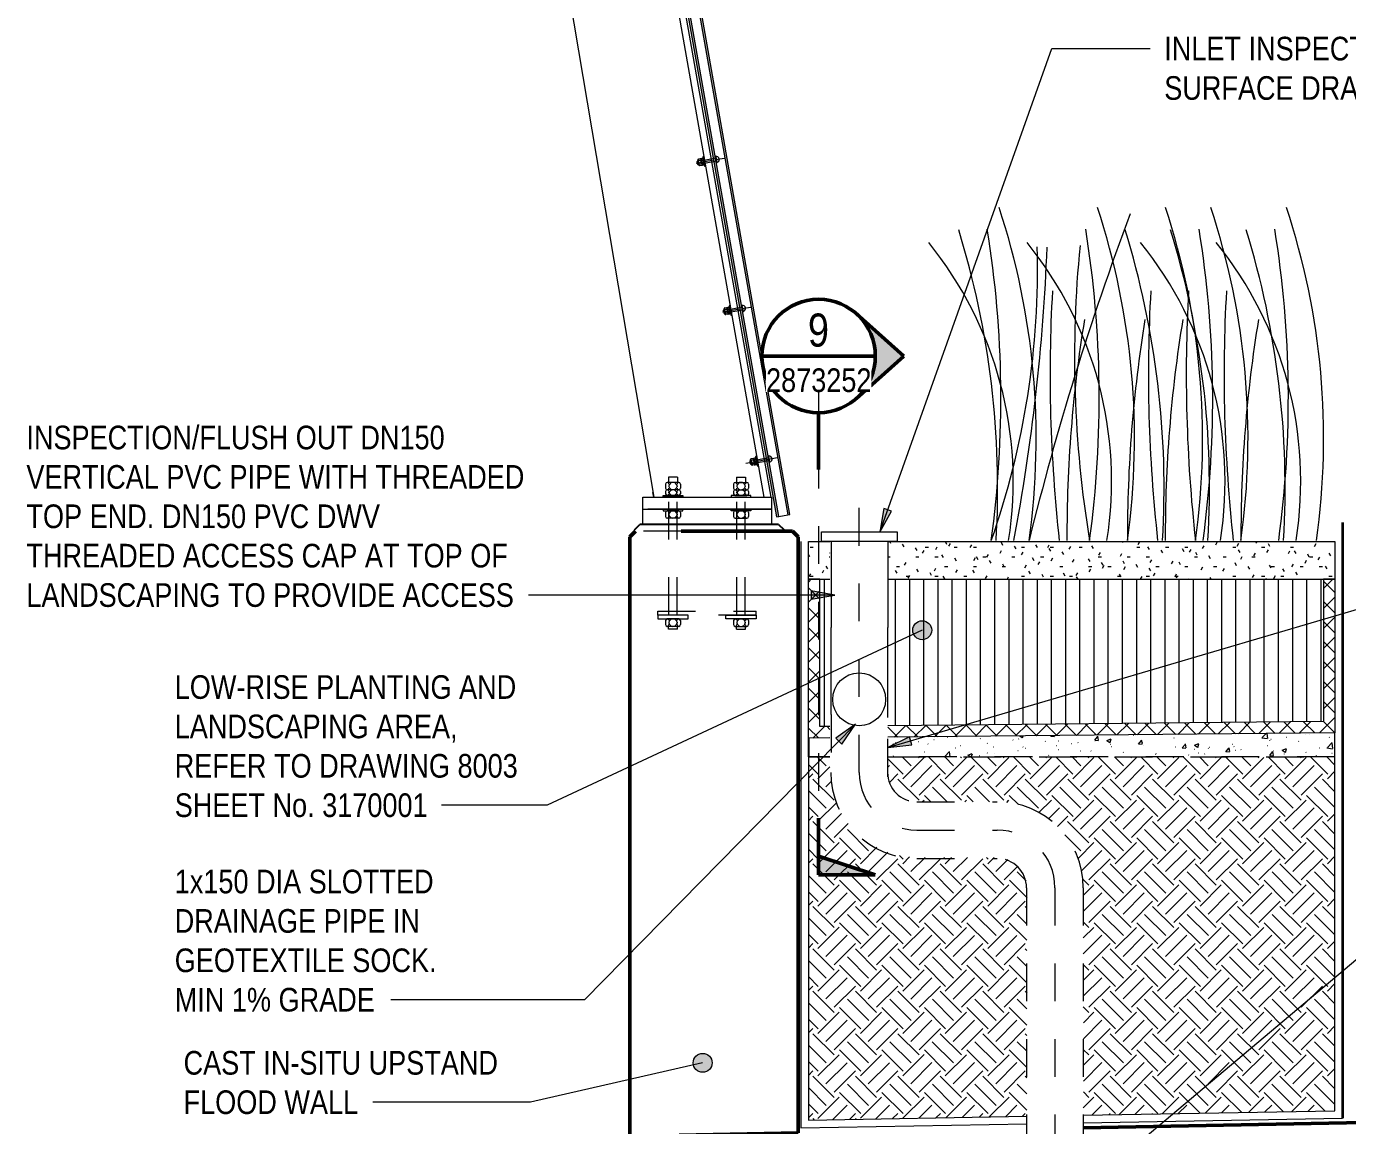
# Model space of a CAD drawing. Header units: metres. Extents: x -1214.1 to -1186.2, y 2 to 26.4.
# Drawn here: x -1214.112 to -1210.619, y 21.537 to 24.444 of the extents above; entities that cross this region are included whole.
import ezdxf

# ---------------------------------------------------------------- set-up
doc = ezdxf.new("R2010")
doc.units = ezdxf.units.M
for name, pattern in [('Dot_Section Line', [0.02, 0, -0.02]), ('JacobsCenter', [0.015, 0.009, -0.0015, 0.003, -0.0015]), ('JacobsDash', [0.0045, 0.003, -0.0015]), ('JacobsDoubleCenter', [0.0255, 0.015, -0.0015, 0.003, -0.0015, 0.003, -0.0015])]:
    doc.linetypes.add(name, pattern=pattern)
for name, color, linetype, lineweight in [('A-DETL', 7, 'Continuous', 13), ('A-DETL-GENF', 7, 'Continuous', 9), ('A-FLOR', 7, 'Continuous', 50), ('A-WALL', 7, 'Continuous', 50), ('A-WALL-HDLN', 7, 'JacobsDash', 18), ('G-ANNO-TEXT', 7, 'Continuous', 9)]:
    doc.layers.add(name, color=color, linetype=linetype, lineweight=lineweight)
doc.layers.add('G-ANNO-SYMB', color=7, linetype='Continuous', lineweight=35, true_color=0x0080ff)
doc.styles.add('Arial Narrow', font='ARIALN.TTF', dxfattribs={"height": 0.0625})
doc.styles.add('Arial Narrow_1', font='ARIALN.TTF', dxfattribs={"height": 0.0875})

# ---------------------------------------------------------------- blocks, each defined once
blk = doc.blocks.new('North_Wall - North_Wall-6845343-DRG-2873252 - SECTION 2')
at = {"layer": 'A-WALL', "color": 252, "true_color": 0x888888}
for p, q in [((-1212.502, 23.1094), (-1212.517, 23.0944)), ((-1212.517, 23.0944), (-1212.5169, 21.1113)), ((-1212.087, 23.1094), (-1212.3809, 23.1094)), ((-1212.072, 23.0944), (-1212.087, 23.1094)), ((-1212.0719, 21.5176), (-1212.072, 23.0944)), ((-1212.3869, 21.5113), (-1212.0719, 21.5176)), ((-1212.3869, 21.1113), (-1212.3869, 21.5113)), ((-1212.5169, 21.1113), (-1212.3869, 21.1113))]:
    blk.add_line(p, q, dxfattribs=at)
at = {"layer": 'A-WALL', "color": 11, "linetype": 'JacobsDoubleCenter', "true_color": 0xff8888}
for p, q in [((-1212.502, 23.1094), (-1212.502, 23.1094)), ((-1212.072, 23.0945), (-1212.072, 23.0944))]:
    blk.add_line(p, q, dxfattribs=at)
at = {"layer": 'A-WALL-HDLN', "color": 11, "linetype": 'JacobsDoubleCenter', "true_color": 0xff8888}
blk.add_line((-1212.3809, 23.1094), (-1212.502, 23.1094), dxfattribs=at)
blk = doc.blocks.new('Drafting View - sectionTail-4870194-DRG-2873252 - SECTION 2')
at = {"layer": 'G-ANNO-SYMB', "lineweight": 9}
blk.add_hatch(color=7, dxfattribs=at).paths.add_polyline_path([(-1211.8679, 22.1998), (-1212.0179, 22.2498), (-1212.0179, 22.1998)])
at = {"layer": 'G-ANNO-SYMB', "color": 7, "lineweight": 50}
for p, q in [((-1212.0179, 22.1998), (-1212.0179, 22.3498)), ((-1212.0179, 22.1998), (-1212.0179, 22.2498)), ((-1212.0179, 22.2498), (-1211.8679, 22.1998)), ((-1211.8679, 22.1998), (-1212.0179, 22.1998))]:
    blk.add_line(p, q, dxfattribs=at)
blk = doc.blocks.new('Drafting View - SectionHead-4898858-DRG-2873252 - SECTION 2')
at = {"layer": 'G-ANNO-SYMB', "lineweight": 9}
h = blk.add_hatch(color=7, dxfattribs=at)
edge = h.paths.add_edge_path()
edge.add_line((-1211.7929, 23.5724), (-1211.9179, 23.4605))
edge.add_arc((-1212.0179, 23.5724), 0.15, 311.8277, 408.1723)
edge.add_line((-1211.9179, 23.6842), (-1211.7929, 23.5724))
at = {"layer": 'G-ANNO-SYMB', "color": 7, "lineweight": 50}
for p, q in [((-1211.7929, 23.5724), (-1211.9179, 23.6842)), ((-1211.9179, 23.4605), (-1211.7929, 23.5724)), ((-1212.0179, 23.4224), (-1212.0179, 23.2724))]:
    blk.add_line(p, q, dxfattribs=at)
for start, end in [(90, 270), (270, 90)]:
    blk.add_arc((-1212.0179, 23.5724), 0.15, start, end, dxfattribs=at)

msp = doc.modelspace()

# ---------------------------------------------------------------- hatches: boundary and pattern name
at = {"layer": 'A-DETL-GENF', "true_color": 0xc0c0c0}
for points in [[(-1212.1289, 23.1469), (-1212.1232, 23.1479), (-1212.5915, 25.8037), (-1212.5971, 25.8027), (-1212.1298, 23.1521)], [(-1212.0993, 23.1521), (-1212.0937, 23.1531), (-1212.5619, 25.8089), (-1212.5676, 25.8079), (-1212.1232, 23.2876)]]:
    msp.add_hatch(color=9, dxfattribs=at).paths.add_polyline_path(points)
at = {"layer": 'A-DETL-GENF'}
h = msp.add_hatch(dxfattribs=at)
h.set_pattern_fill('FP_4', color=256, style=0, pattern_type=2)
h.set_pattern_definition([(0, (-1211.177, 10.849), (0.1016, 0.0254), [0.00838, -0.06782, 0.00838, -0.06782, -0.4064]), (0, (-1211.177, 10.849), (0.1016, 0.0254), [-0.1524, 0.00838, -0.14402, 0.00838, -0.06782, -0.1778]), (0, (-1211.177, 10.849), (0.1016, 0.0254), [-0.381, 0.00838, -0.04242, 0.00838, -0.11862]), (120, (-1211.139, 10.862), (-0.072797045, 0.07528818), [0.00838, -0.06782, 0.00838, -0.06782, -0.4064]), (120, (-1211.139, 10.862), (-0.072797045, 0.07528818), [-0.1524, 0.00838, -0.14402, 0.00838, -0.06782, -0.1778]), (120, (-1211.139, 10.862), (-0.072797045, 0.07528818), [-0.381, 0.00838, -0.04242, 0.00838, -0.11862]), (240, (-1211.126, 10.913), (-0.028802955, -0.10068818), [0.00838, -0.06782, 0.00838, -0.47422]), (240, (-1211.126, 10.913), (-0.028802955, -0.10068818), [-0.08458, -0.06782, 0.00838, -0.14402, -0.254]), (240, (-1211.126, 10.913), (-0.028802955, -0.10068818), [-0.3048, 0.00838, -0.06782, 0.00838, -0.16942]), (240, (-1211.126, 10.913), (-0.028802955, -0.10068818), [-0.38938, -0.04242, 0.00838, -0.11862])])
h.paths.add_polyline_path([(-1212.0445, 22.982), (-1211.9878, 22.982), (-1211.9878, 23.082), (-1212.0445, 23.082)])
h.paths.add_polyline_path([(-1210.6527, 22.982), (-1210.6527, 23.082), (-1211.8348, 23.082), (-1211.8348, 22.982), (-1210.6827, 22.982)])
h = msp.add_hatch(dxfattribs=at)
h.set_pattern_fill('FP_3', color=256, style=0, pattern_type=2)
h.set_pattern_definition([(45, (-1211.177, 10.849), (-0.0265165, 0.0265165), []), (135, (-1211.177, 10.849), (-0.0265165, -0.0265165), [])])
h.paths.add_polyline_path([(-1212.0445, 22.562), (-1211.9878, 22.5625), (-1211.9878, 22.5925), (-1212.0145, 22.5923), (-1212.0145, 22.982), (-1212.0445, 22.982), (-1212.0445, 22.576)])
h.paths.add_polyline_path([(-1211.8348, 22.5641), (-1210.6527, 22.576), (-1210.6527, 22.982), (-1210.6827, 22.982), (-1210.6827, 22.6057), (-1211.8348, 22.5941), (-1211.8348, 22.576)])
h = msp.add_hatch(dxfattribs=at)
h.set_pattern_fill('FP_5', color=256, style=0, pattern_type=2)
h.set_pattern_definition([(90, (-1211.177, 10.849), (-0.0375, 2e-18), [])])
h.paths.add_polyline_path([(-1212.0145, 22.5923), (-1211.9878, 22.5925), (-1211.9878, 22.982), (-1212.0145, 22.982), (-1212.0145, 22.6057)])
h.paths.add_polyline_path([(-1211.8348, 22.5941), (-1210.6827, 22.6057), (-1210.6827, 22.982), (-1211.8348, 22.982), (-1211.8348, 22.6057)])
h = msp.add_hatch(dxfattribs=at)
h.set_pattern_fill('FP_1', color=256, style=0, pattern_type=2)
h.set_pattern_definition([(50, (-1211.177, 10.849), (0.1156899, -0.0101222), [0.0121, -0.13306]), (355, (-1211.177, 10.849), (-0.0223812, 0.1213223), [0.00968, -0.10645]), (100.451, (-1211.167, 10.849), (0.0933068, 0.1112001), [0.01028, -0.11309]), (46.184, (-1211.177, 10.882), (0.1721325, -0.026699), [0.01815, -0.1996]), (96.636, (-1211.162, 10.88), (0.1507537, 0.157114), [0.01542, -0.16963]), (351.184, (-1211.177, 10.882), (0.1507503, 0.157112), [0.01452, -0.15968]), (21, (-1211.161, 10.874), (0.0962773, -0.0649406), [0.0121, -0.13306]), (326, (-1211.161, 10.874), (0.0392432, 0.1169615), [0.00968, -0.10645]), (71.451, (-1211.153, 10.868), (0.1355189, 0.0520218), [0.01028, -0.11309]), (37.5, (-1211.177, 10.849), (0.0019617, 0.05368882), [0.00084, -0.10432, 0.00084, -0.10723, -0.10685]), (37.5, (-1211.177, 10.849), (0.0019617, 0.05368882), [-0.21323, 0.00084, -0.10602]), (7.5, (-1211.177, 10.849), (0.0424299, 0.06361243), [0.00084, -0.06077, 0.00084, -0.1019, -0.04073]), (7.5, (-1211.177, 10.849), (0.0424299, 0.06361243), [-0.16435, 0.00084, -0.03989]), (327.5, (-1211.213, 10.849), (0.08609767, -0.00364036), [0.00084, -0.03948, 0.00084, -0.12497, -0.16694]), (327.5, (-1211.213, 10.849), (0.08609767, -0.00364036), [-0.16613, 0.00084, -0.1661]), (317.5, (-1211.229, 10.849), (0.09405977, 0.0161461), [0.00084, -0.05158, 0.00084, -0.08271, -0.11855]), (317.5, (-1211.229, 10.849), (0.09405977, 0.0161461), [-0.13597, 0.00084, -0.11771])])
h.paths.add_polyline_path([(-1211.8348, 22.512), (-1210.6527, 22.512), (-1210.6527, 22.576), (-1211.8348, 22.5641), (-1211.8348, 22.562)])
h.paths.add_polyline_path([(-1212.0445, 22.512), (-1211.9878, 22.512), (-1211.9878, 22.5625), (-1212.0445, 22.562)])
h = msp.add_hatch(dxfattribs=at)
h.set_pattern_fill('FP_2', color=256, style=0, pattern_type=2)
h.set_pattern_definition([(315, (-1211.177, 10.849), (0.11224613, 0), [0.07937, -0.07937]), (315, (-1211.156, 10.871), (0.11224613, 0), [0.07937, -0.07937]), (315, (-1211.135, 10.892), (0.11224613, 0), [0.07937, -0.07937]), (45, (-1211.121, 10.892), (-7.07e-06, 0.1122532), [0.07937, -0.07937]), (45, (-1211.1, 10.871), (-7.07e-06, 0.1122532), [0.07938, -0.07938]), (45, (-1211.078, 10.849), (-7.07e-06, 0.1122532), [0.07937, -0.07937])])
h.paths.add_polyline_path([(-1212.0445, 21.5515), (-1211.4672, 21.5616), (-1211.4669, 22.1673), (-1211.4689, 22.1849), (-1211.4747, 22.2016), (-1211.4842, 22.2166), (-1211.4967, 22.2291), (-1211.5116, 22.2385), (-1211.5283, 22.2444), (-1211.5459, 22.2464), (-1211.7582, 22.2464), (-1211.7827, 22.2478), (-1211.8081, 22.2521), (-1211.833, 22.2593), (-1211.857, 22.2692), (-1211.8796, 22.2818), (-1211.9008, 22.2968), (-1211.9201, 22.314), (-1211.9374, 22.3334), (-1211.9524, 22.3545), (-1211.9649, 22.3772), (-1211.9748, 22.4011), (-1211.982, 22.426), (-1211.9863, 22.4514), (-1211.9878, 22.4774), (-1211.9878, 22.512), (-1212.0445, 22.512), (-1212.0445, 21.6154)])
h.paths.add_polyline_path([(-1211.318, 21.5642), (-1210.6527, 21.5758), (-1210.6527, 22.512), (-1211.8348, 22.512), (-1211.8348, 22.4598), (-1211.8301, 22.442), (-1211.8213, 22.4259), (-1211.8081, 22.4118), (-1211.7937, 22.402), (-1211.7764, 22.3956), (-1211.7567, 22.3934), (-1211.5454, 22.3934), (-1211.5198, 22.3919), (-1211.4948, 22.3877), (-1211.4703, 22.3806), (-1211.4467, 22.3709), (-1211.4244, 22.3585), (-1211.4036, 22.3438), (-1211.3846, 22.3268), (-1211.3676, 22.3078), (-1211.3529, 22.287), (-1211.3405, 22.2646), (-1211.3308, 22.2411), (-1211.3237, 22.2166), (-1211.3195, 22.1916), (-1211.318, 22.166), (-1211.318, 21.6154)])
at = {"layer": 'G-ANNO-TEXT'}
for points in [[(-1211.8561, 23.1065), (-1211.8248, 23.1617), (-1211.8456, 23.1691)], [(-1211.9751, 22.9402), (-1212.0376, 22.9513), (-1212.0376, 22.9292)], [(-1211.9205, 22.5983), (-1211.9721, 22.5614), (-1211.9564, 22.546)], [(-1211.8344, 22.5369), (-1211.7713, 22.544), (-1211.7775, 22.5651)]]:
    msp.add_hatch(color=256, dxfattribs=at).paths.add_polyline_path(points)
h = msp.add_hatch(color=256, dxfattribs=at)
edge = h.paths.add_edge_path()
edge.add_arc((-1211.7439, 22.8472), 0.025, 0, 360)
h = msp.add_hatch(color=256, dxfattribs=at)
edge = h.paths.add_edge_path()
edge.add_arc((-1212.3244, 21.703), 0.025, 0, 360)

# ---------------------------------------------------------------- linework, layer by layer
at = {"layer": 'A-DETL', "color": 8, "lineweight": 18, "true_color": 0x808080}
for p, q in [((-1212.1434, 23.1992), (-1212.6597, 26.1274)), ((-1212.1617, 23.1992), (-1212.6774, 26.1243)), ((-1212.9245, 25.99), (-1212.4536, 23.1992))]:
    msp.add_line(p, q, dxfattribs=at)
at = {"layer": 'A-DETL', "lineweight": 9}
for p, q in [((-1212.5971, 25.8027), (-1212.1289, 23.1469)), ((-1212.1232, 23.1479), (-1212.5915, 25.8037)), ((-1212.5676, 25.8079), (-1212.0993, 23.1521)), ((-1212.0937, 23.1531), (-1212.5619, 25.8089)), ((-1212.3414, 24.0829), (-1212.2953, 24.0911)), ((-1212.3349, 24.0774), (-1212.3373, 24.091)), ((-1212.3349, 24.0774), (-1212.3373, 24.091)), ((-1212.3349, 24.0774), (-1212.3373, 24.091)), ((-1212.3308, 24.0942), (-1212.3356, 24.0934)), ((-1212.3301, 24.0903), (-1212.3349, 24.0894)), ((-1212.3284, 24.0806), (-1212.3332, 24.0798)), ((-1212.3277, 24.0767), (-1212.3325, 24.0758)), ((-1212.3261, 24.079), (-1212.3285, 24.0926)), ((-1212.3261, 24.079), (-1212.3285, 24.0926)), ((-1212.3261, 24.079), (-1212.3285, 24.0926)), ((-1212.3255, 24.0951), (-1212.3268, 24.0949)), ((-1212.3261, 24.091), (-1212.3248, 24.0912)), ((-1212.3244, 24.0813), (-1212.3231, 24.0816)), ((-1212.3222, 24.0994), (-1212.3241, 24.099)), ((-1212.3241, 24.099), (-1212.3198, 24.0744)), ((-1212.3224, 24.0776), (-1212.3237, 24.0774)), ((-1212.3178, 24.0748), (-1212.3222, 24.0994)), ((-1212.3198, 24.0744), (-1212.3178, 24.0748)), ((-1212.2897, 24.0921), (-1212.2675, 24.096)), ((-1212.2719, 23.689), (-1212.2259, 23.6971)), ((-1212.2654, 23.6835), (-1212.2678, 23.6971)), ((-1212.2654, 23.6835), (-1212.2678, 23.6971)), ((-1212.2654, 23.6835), (-1212.2678, 23.6971)), ((-1212.2613, 23.7003), (-1212.2662, 23.6994)), ((-1212.2606, 23.6963), (-1212.2655, 23.6955)), ((-1212.2589, 23.6867), (-1212.2638, 23.6858)), ((-1212.2582, 23.6828), (-1212.2631, 23.6819)), ((-1212.2566, 23.6851), (-1212.259, 23.6987)), ((-1212.2566, 23.6851), (-1212.259, 23.6987)), ((-1212.2566, 23.6851), (-1212.259, 23.6987)), ((-1212.256, 23.7012), (-1212.2574, 23.701)), ((-1212.2567, 23.697), (-1212.2553, 23.6973)), ((-1212.255, 23.6874), (-1212.2536, 23.6876)), ((-1212.2527, 23.7055), (-1212.2547, 23.7051)), ((-1212.2547, 23.7051), (-1212.2503, 23.6805)), ((-1212.2529, 23.6837), (-1212.2543, 23.6834)), ((-1212.2484, 23.6808), (-1212.2527, 23.7055)), ((-1212.2202, 23.6981), (-1212.1981, 23.702)), ((-1212.2503, 23.6805), (-1212.2484, 23.6808)), ((-1212.2103, 23.2889), (-1212.1266, 23.3037)), ((-1212.1951, 23.285), (-1212.1975, 23.2986)), ((-1212.1951, 23.285), (-1212.1975, 23.2986)), ((-1212.1951, 23.285), (-1212.1975, 23.2986)), ((-1212.191, 23.3018), (-1212.1959, 23.3009)), ((-1212.1903, 23.2978), (-1212.1952, 23.297)), ((-1212.1863, 23.2866), (-1212.1887, 23.3002)), ((-1212.1863, 23.2866), (-1212.1887, 23.3002)), ((-1212.1863, 23.2866), (-1212.1887, 23.3002)), ((-1212.1857, 23.3027), (-1212.1871, 23.3025)), ((-1212.1864, 23.2985), (-1212.185, 23.2988)), ((-1212.1824, 23.307), (-1212.1844, 23.3066)), ((-1212.1844, 23.3066), (-1212.18, 23.282)), ((-1212.1781, 23.2823), (-1212.1824, 23.307)), ((-1212.1886, 23.2882), (-1212.1935, 23.2873)), ((-1212.1879, 23.2843), (-1212.1928, 23.2834)), ((-1212.1847, 23.2889), (-1212.1833, 23.2891)), ((-1212.1826, 23.2852), (-1212.184, 23.2849)), ((-1212.18, 23.282), (-1212.1781, 23.2823)), ((-1212.1289, 23.1469), (-1212.1232, 23.1479)), ((-1212.0993, 23.1521), (-1212.0937, 23.1531))]:
    msp.add_line(p, q, dxfattribs=at)
at = {"layer": 'A-DETL'}
for p, q in [((-1212.2899, 24.1001), (-1212.2871, 24.0844)), ((-1212.3396, 24.0873), (-1212.3383, 24.0794)), ((-1212.2702, 23.6934), (-1212.2688, 23.6855)), ((-1212.2204, 23.7062), (-1212.2177, 23.6905)), ((-1212.1502, 23.3077), (-1212.1474, 23.292)), ((-1212.1999, 23.2949), (-1212.1985, 23.287)), ((-1212.4226, 23.2339), (-1212.4226, 23.2229)), ((-1212.3875, 23.2383), (-1212.4181, 23.2383)), ((-1212.3908, 23.2522), (-1212.4148, 23.2522)), ((-1212.4148, 23.2522), (-1212.4148, 23.2383)), ((-1212.4137, 23.2294), (-1212.4137, 23.2274)), ((-1212.392, 23.2294), (-1212.392, 23.2274)), ((-1212.3908, 23.2522), (-1212.3908, 23.2383)), ((-1212.3831, 23.2339), (-1212.3831, 23.2229)), ((-1212.2426, 23.2339), (-1212.2426, 23.2229)), ((-1212.2381, 23.2383), (-1212.2075, 23.2383)), ((-1212.2348, 23.2522), (-1212.2108, 23.2522)), ((-1212.2348, 23.2522), (-1212.2348, 23.2383)), ((-1212.2337, 23.2294), (-1212.2337, 23.2274)), ((-1212.212, 23.2294), (-1212.212, 23.2274)), ((-1212.2108, 23.2522), (-1212.2108, 23.2383)), ((-1212.2031, 23.2339), (-1212.2031, 23.2229)), ((-1212.4291, 23.1992), (-1212.4291, 23.2032)), ((-1212.4291, 23.2032), (-1212.3766, 23.2032)), ((-1212.3766, 23.1992), (-1212.4291, 23.1992)), ((-1212.4226, 23.2141), (-1212.4226, 23.2081)), ((-1212.3875, 23.2185), (-1212.4181, 23.2185)), ((-1212.3875, 23.2185), (-1212.4181, 23.2185)), ((-1212.3875, 23.2037), (-1212.4181, 23.2037)), ((-1212.4137, 23.2096), (-1212.4137, 23.2126)), ((-1212.392, 23.2096), (-1212.392, 23.2126)), ((-1212.3831, 23.2141), (-1212.3831, 23.2081)), ((-1212.3766, 23.2032), (-1212.3766, 23.1992)), ((-1212.2491, 23.2032), (-1212.2491, 23.1992)), ((-1212.1966, 23.2032), (-1212.2491, 23.2032)), ((-1212.2491, 23.1992), (-1212.1966, 23.1992)), ((-1212.2426, 23.2141), (-1212.2426, 23.2081)), ((-1212.2381, 23.2185), (-1212.2075, 23.2185)), ((-1212.2381, 23.2185), (-1212.2075, 23.2185)), ((-1212.2381, 23.2037), (-1212.2075, 23.2037)), ((-1212.2337, 23.2096), (-1212.2337, 23.2126)), ((-1212.212, 23.2096), (-1212.212, 23.2126)), ((-1212.2031, 23.2141), (-1212.2031, 23.2081)), ((-1212.1966, 23.1992), (-1212.1966, 23.2032)), ((-1212.3766, 23.1672), (-1212.4291, 23.1672)), ((-1212.4291, 23.1672), (-1212.4291, 23.1633)), ((-1212.4291, 23.1633), (-1212.3766, 23.1633)), ((-1212.4226, 23.1588), (-1212.4226, 23.1479)), ((-1212.3875, 23.1633), (-1212.4181, 23.1633)), ((-1212.3831, 23.1588), (-1212.3831, 23.1479)), ((-1212.3766, 23.1633), (-1212.3766, 23.1672)), ((-1212.2491, 23.1633), (-1212.2491, 23.1672)), ((-1212.2491, 23.1672), (-1212.1966, 23.1672)), ((-1212.1966, 23.1633), (-1212.2491, 23.1633)), ((-1212.2426, 23.1588), (-1212.2426, 23.1479)), ((-1212.2381, 23.1633), (-1212.2075, 23.1633)), ((-1212.2031, 23.1588), (-1212.2031, 23.1479)), ((-1212.1966, 23.1672), (-1212.1966, 23.1633)), ((-1212.3875, 23.1435), (-1212.4181, 23.1435)), ((-1212.3875, 23.1435), (-1212.4181, 23.1435)), ((-1212.4137, 23.1544), (-1212.4137, 23.1524)), ((-1212.392, 23.1544), (-1212.392, 23.1524)), ((-1212.2381, 23.1435), (-1212.2075, 23.1435)), ((-1212.2381, 23.1435), (-1212.2075, 23.1435)), ((-1212.2337, 23.1544), (-1212.2337, 23.1524)), ((-1212.212, 23.1544), (-1212.212, 23.1524)), ((-1212.3628, 22.8872), (-1212.4428, 22.8872)), ((-1212.4428, 22.8872), (-1212.4428, 22.8772)), ((-1212.3628, 22.8772), (-1212.3628, 22.8872)), ((-1212.2628, 22.8772), (-1212.2628, 22.8872)), ((-1212.2628, 22.8872), (-1212.1828, 22.8872)), ((-1212.1828, 22.8872), (-1212.1828, 22.8772)), ((-1212.4428, 22.8772), (-1212.3628, 22.8772)), ((-1212.4226, 22.8728), (-1212.4226, 22.8619)), ((-1212.3875, 22.8772), (-1212.4181, 22.8772)), ((-1212.3875, 22.8574), (-1212.4181, 22.8574)), ((-1212.3875, 22.8574), (-1212.4181, 22.8574)), ((-1212.4148, 22.8498), (-1212.4148, 22.8574)), ((-1212.3908, 22.8498), (-1212.4148, 22.8498)), ((-1212.4137, 22.8683), (-1212.4137, 22.8663)), ((-1212.392, 22.8683), (-1212.392, 22.8663)), ((-1212.3908, 22.8498), (-1212.3908, 22.8574)), ((-1212.3831, 22.8728), (-1212.3831, 22.8619)), ((-1212.1828, 22.8772), (-1212.2628, 22.8772)), ((-1212.2426, 22.8728), (-1212.2426, 22.8619)), ((-1212.2381, 22.8772), (-1212.2075, 22.8772)), ((-1212.2381, 22.8574), (-1212.2075, 22.8574)), ((-1212.2381, 22.8574), (-1212.2075, 22.8574)), ((-1212.2348, 22.8498), (-1212.2348, 22.8574)), ((-1212.2348, 22.8498), (-1212.2108, 22.8498)), ((-1212.2337, 22.8683), (-1212.2337, 22.8663)), ((-1212.212, 22.8683), (-1212.212, 22.8663)), ((-1212.2108, 22.8498), (-1212.2108, 22.8574)), ((-1212.2031, 22.8728), (-1212.2031, 22.8619))]:
    msp.add_line(p, q, dxfattribs=at)
at = {"layer": 'A-DETL', "linetype": 'JacobsDash'}
for p, q in [((-1212.3396, 24.0873), (-1212.3367, 24.0878)), ((-1212.3383, 24.0794), (-1212.3353, 24.0799)), ((-1212.3206, 24.0907), (-1212.2892, 24.0962)), ((-1212.3192, 24.0828), (-1212.2878, 24.0883)), ((-1212.2702, 23.6934), (-1212.2672, 23.6939)), ((-1212.2688, 23.6855), (-1212.2658, 23.686)), ((-1212.2512, 23.6967), (-1212.2198, 23.7023)), ((-1212.2498, 23.6889), (-1212.2184, 23.6944)), ((-1212.1809, 23.2982), (-1212.1495, 23.3038)), ((-1212.1999, 23.2949), (-1212.1969, 23.2954)), ((-1212.1985, 23.287), (-1212.1955, 23.2875)), ((-1212.1795, 23.2904), (-1212.1481, 23.2959)), ((-1212.4141, 22.8872), (-1212.4141, 23.1992)), ((-1212.3916, 22.8872), (-1212.3916, 23.1992)), ((-1212.2341, 22.8872), (-1212.2341, 23.1992)), ((-1212.2116, 22.8872), (-1212.2116, 23.1992)), ((-1212.4429, 22.8972), (-1212.1828, 22.8972)), ((-1212.4429, 22.8872), (-1212.4429, 22.8972)), ((-1212.1828, 22.8872), (-1212.4429, 22.8872)), ((-1212.1828, 22.8872), (-1212.1828, 22.8972))]:
    msp.add_line(p, q, dxfattribs=at)
at = {"layer": 'A-DETL', "lineweight": 18}
for p, q in [((-1212.4828, 23.1992), (-1212.1434, 23.1992)), ((-1212.4828, 23.1672), (-1212.4828, 23.1992)), ((-1212.4536, 23.1992), (-1212.4558, 23.2117)), ((-1212.1428, 23.1992), (-1212.1428, 23.1672)), ((-1212.4828, 23.1272), (-1212.4828, 23.1672)), ((-1212.4828, 23.1672), (-1212.1428, 23.1672)), ((-1212.1428, 23.1672), (-1212.4691, 23.1672)), ((-1212.1428, 23.1672), (-1212.1428, 23.1272)), ((-1212.0106, 23.107), (-1211.8106, 23.107)), ((-1212.0106, 23.082), (-1212.0106, 23.107)), ((-1211.8106, 23.107), (-1211.8106, 23.082)), ((-1212.0445, 22.982), (-1212.0445, 23.082)), ((-1212.0445, 23.082), (-1211.9878, 23.082)), ((-1211.8106, 23.082), (-1212.0106, 23.082)), ((-1211.8348, 23.082), (-1210.6527, 23.082)), ((-1210.6527, 23.082), (-1210.6527, 22.982)), ((-1212.0445, 22.562), (-1212.0445, 22.982)), ((-1212.0445, 22.982), (-1212.0145, 22.982)), ((-1212.0145, 22.982), (-1212.0445, 22.982)), ((-1212.0145, 22.982), (-1211.9878, 22.982)), ((-1212.0145, 22.5923), (-1212.0145, 22.982)), ((-1211.8348, 22.982), (-1210.6827, 22.982)), ((-1210.6827, 22.982), (-1210.6527, 22.982)), ((-1210.6527, 22.982), (-1210.6827, 22.982)), ((-1210.6827, 22.982), (-1210.6827, 22.6057)), ((-1210.6527, 22.982), (-1210.6527, 22.576)), ((-1210.6827, 22.6057), (-1211.8348, 22.5941)), ((-1211.9878, 22.5925), (-1212.0145, 22.5923)), ((-1210.6527, 22.576), (-1211.8348, 22.5641)), ((-1210.6527, 22.512), (-1210.6527, 22.576)), ((-1211.9878, 22.5625), (-1212.0445, 22.562)), ((-1212.0445, 22.512), (-1212.0445, 21.5515)), ((-1210.6527, 21.5758), (-1210.6527, 22.512)), ((-1212.0445, 21.5515), (-1211.4672, 21.5616)), ((-1211.318, 21.5642), (-1210.6527, 21.5758))]:
    msp.add_line(p, q, dxfattribs=at)
at = {"layer": 'A-DETL', "linetype": 'JacobsCenter', "lineweight": 18}
for p, q in [((-1211.9106, 22.4708), (-1211.9106, 23.1784)), ((-1211.7582, 22.3184), (-1211.5454, 22.3184)), ((-1211.393, 22.166), (-1211.393, 20.7399))]:
    msp.add_line(p, q, dxfattribs=at)
at = {"layer": 'A-DETL', "lineweight": 25}
for p, q in [((-1212.5047, 23.113), (-1212.4905, 23.1272)), ((-1212.1237, 23.1272), (-1212.4905, 23.1272)), ((-1212.1237, 23.1272), (-1212.1097, 23.1132))]:
    msp.add_line(p, q, dxfattribs=at)
at = {"layer": 'A-DETL', "linetype": 'JacobsDash', "lineweight": 9}
msp.add_line((-1212.1232, 23.1479), (-1212.0993, 23.1521), dxfattribs=at)
at = {"layer": 'A-DETL', "color": 5, "lineweight": 35, "true_color": 0x0000ff}
msp.add_line((-1210.6327, 23.132), (-1210.6327, 21.5562), dxfattribs=at)
at = {"layer": 'A-DETL', "color": 5, "lineweight": 9, "true_color": 0x0000ff}
for p, q in [((-1212.0645, 23.082), (-1212.0645, 21.5312)), ((-1211.318, 21.5442), (-1210.6327, 21.5562)), ((-1212.0645, 21.5312), (-1211.4672, 21.5416))]:
    msp.add_line(p, q, dxfattribs=at)
at = {"layer": 'A-DETL', "color": 143, "lineweight": 18, "true_color": 0x78aac8}
for p, q in [((-1211.9848, 23.082), (-1211.9848, 22.854)), ((-1211.8348, 23.082), (-1211.8348, 22.854)), ((-1211.9848, 22.6241), (-1211.9848, 22.854)), ((-1211.8348, 22.6164), (-1211.8348, 22.854))]:
    msp.add_line(p, q, dxfattribs=at)
at = {"layer": 'A-DETL', "color": 143, "linetype": 'JacobsDash', "lineweight": 18, "true_color": 0x78aac8}
for p, q in [((-1211.9848, 22.6241), (-1211.9848, 22.4519)), ((-1211.8348, 22.4598), (-1211.8348, 22.6164)), ((-1211.7582, 22.3934), (-1211.5454, 22.3934)), ((-1211.5558, 22.3934), (-1211.5454, 22.3934)), ((-1211.7582, 22.2434), (-1211.5454, 22.2434)), ((-1211.5558, 22.2434), (-1211.5454, 22.2434)), ((-1211.468, 22.166), (-1211.468, 20.7399)), ((-1211.318, 22.166), (-1211.318, 20.7399))]:
    msp.add_line(p, q, dxfattribs=at)
at = {"layer": 'A-DETL', "linetype": 'JacobsDash', "lineweight": 25}
msp.add_line((-1212.0445, 22.562), (-1212.0445, 22.512), dxfattribs=at)
at = {"layer": 'A-DETL', "linetype": 'JacobsDash', "lineweight": 18}
for p, q in [((-1212.0445, 22.512), (-1211.9878, 22.512)), ((-1211.9878, 22.512), (-1212.0445, 22.512)), ((-1211.8348, 22.512), (-1210.6527, 22.512)), ((-1210.6527, 22.512), (-1211.8348, 22.512))]:
    msp.add_line(p, q, dxfattribs=at)
at = {"layer": 'A-DETL', "color": 143, "lineweight": 18, "true_color": 0x78aac8}
msp.add_circle((-1211.9106, 22.6644), 0.07, dxfattribs=at)
at = {"layer": 'A-DETL'}
for centre, radius, start, end in [((-1212.2886, 24.0923), 0.008, 280.6037, 99.4545), ((-1212.2191, 23.6983), 0.008, 280.6037, 99.4545), ((-1212.1488, 23.2998), 0.008, 280.6037, 99.4545), ((-1212.4181, 23.2339), 0.00443, 0, 180), ((-1212.4028, 23.2272), 0.0111, 11.3556, 168.6444), ((-1212.4028, 23.2296), 0.0111, 191.3556, 348.6444), ((-1212.3875, 23.2339), 0.00443, 0, 180), ((-1212.2381, 23.2339), 0.00443, 360, 180), ((-1212.2228, 23.2272), 0.0111, 11.3556, 168.6444), ((-1212.2228, 23.2296), 0.0111, 191.3556, 348.6444), ((-1212.2075, 23.2339), 0.00443, 0, 180), ((-1212.4181, 23.2229), 0.00443, 180, 360), ((-1212.4181, 23.2141), 0.00443, 0, 180), ((-1212.4181, 23.2081), 0.00443, 180, 0), ((-1212.4028, 23.2074), 0.0111, 11.3556, 168.6444), ((-1212.4028, 23.2148), 0.0111, 191.3556, 348.6444), ((-1212.3875, 23.2229), 0.00443, 180, 360), ((-1212.3875, 23.2141), 0.00443, 0, 180), ((-1212.3875, 23.2081), 0.00443, 180, 0), ((-1212.2381, 23.2229), 0.00443, 180, 360), ((-1212.2381, 23.2141), 0.00443, 360, 180), ((-1212.2381, 23.2081), 0.00443, 180, 0), ((-1212.2228, 23.2074), 0.0111, 11.3556, 168.6444), ((-1212.2228, 23.2148), 0.0111, 191.3556, 348.6444), ((-1212.2075, 23.2229), 0.00443, 180, 0), ((-1212.2075, 23.2141), 0.00443, 0, 180), ((-1212.2075, 23.2081), 0.00443, 180, 0), ((-1212.4181, 23.1588), 0.00443, 0, 180), ((-1212.4028, 23.1522), 0.0111, 11.3556, 168.6444), ((-1212.3875, 23.1588), 0.00443, 0, 180), ((-1212.2381, 23.1588), 0.00443, 360, 180), ((-1212.2228, 23.1522), 0.0111, 11.3556, 168.6444), ((-1212.2075, 23.1588), 0.00443, 0, 180), ((-1212.4181, 23.1479), 0.00443, 180, 360), ((-1212.4028, 23.1545), 0.0111, 191.3556, 348.6444), ((-1212.3875, 23.1479), 0.00443, 180, 360), ((-1212.2381, 23.1479), 0.00443, 180, 360), ((-1212.2228, 23.1545), 0.0111, 191.3556, 348.6444), ((-1212.2075, 23.1479), 0.00443, 180, 0), ((-1212.4181, 22.8728), 0.00443, 0, 180), ((-1212.4181, 22.8619), 0.00443, 180, 360), ((-1212.4028, 22.8661), 0.0111, 11.3556, 168.6444), ((-1212.4028, 22.8685), 0.0111, 191.3556, 348.6444), ((-1212.3875, 22.8728), 0.00443, 0, 180), ((-1212.3875, 22.8619), 0.00443, 180, 360), ((-1212.2381, 22.8728), 0.00443, 360, 180), ((-1212.2381, 22.8619), 0.00443, 180, 360), ((-1212.2228, 22.8661), 0.0111, 11.3556, 168.6444), ((-1212.2228, 22.8685), 0.0111, 191.3556, 348.6444), ((-1212.2075, 22.8728), 0.00443, 0, 180), ((-1212.2075, 22.8619), 0.00443, 180, 0)]:
    msp.add_arc(centre, radius, start, end, dxfattribs=at)
at = {"layer": 'A-DETL', "lineweight": 9}
for centre, radius, start, end in [((-1212.3353, 24.0914), 0.002, 100, 280), ((-1212.3311, 24.0851), 0.005, 111.3556, 268.6444), ((-1212.3329, 24.0778), 0.002, 100, 280), ((-1212.3322, 24.0849), 0.005, 291.3556, 88.6444), ((-1212.3304, 24.0922), 0.002, 280, 100), ((-1212.3265, 24.0929), 0.002, 100, 280), ((-1212.328, 24.0786), 0.002, 280, 100), ((-1212.3204, 24.087), 0.00701, 145.6104, 234.3896), ((-1212.3241, 24.0793), 0.002, 100, 280), ((-1212.3251, 24.0932), 0.002, 280, 100), ((-1212.3289, 24.0855), 0.00701, 325.6104, 54.3896), ((-1212.3227, 24.0796), 0.002, 280, 100), ((-1212.2658, 23.6975), 0.002, 100, 280), ((-1212.2617, 23.6912), 0.005, 111.3556, 268.6444), ((-1212.2634, 23.6839), 0.002, 100, 280), ((-1212.2627, 23.691), 0.005, 291.3556, 88.6444), ((-1212.261, 23.6983), 0.002, 280, 100), ((-1212.257, 23.699), 0.002, 100, 280), ((-1212.2586, 23.6847), 0.002, 280, 100), ((-1212.2509, 23.6931), 0.00701, 145.6104, 234.3896), ((-1212.2546, 23.6854), 0.002, 100, 280), ((-1212.2557, 23.6993), 0.002, 280, 100), ((-1212.2594, 23.6916), 0.00701, 325.6104, 54.3896), ((-1212.2533, 23.6857), 0.002, 280, 100), ((-1212.1955, 23.299), 0.002, 100, 280), ((-1212.1914, 23.2927), 0.005, 111.3556, 268.6444), ((-1212.1924, 23.2925), 0.005, 291.3556, 88.6444), ((-1212.1907, 23.2998), 0.002, 280, 100), ((-1212.1867, 23.3005), 0.002, 100, 280), ((-1212.1806, 23.2946), 0.00701, 145.6104, 234.3896), ((-1212.1854, 23.3008), 0.002, 280, 100), ((-1212.1891, 23.2931), 0.00701, 325.6104, 54.3896), ((-1212.1931, 23.2854), 0.002, 100, 280), ((-1212.1883, 23.2862), 0.002, 280, 100), ((-1212.1843, 23.2869), 0.002, 100, 280), ((-1212.183, 23.2872), 0.002, 280, 100)]:
    msp.add_arc(centre, radius, start, end, dxfattribs=at)
at = {"layer": 'A-DETL', "color": 8, "true_color": 0x808080}
for centre, radius, start, end in [((-1213.3914, 23.3545), 1.9488, 352.0315, 18.259), ((-1213.1314, 23.3545), 1.9488, 352.0315, 18.259), ((-1212.9514, 23.3545), 1.9488, 352.0315, 18.259), ((-1212.8314, 23.3545), 1.9488, 352.0315, 18.259), ((-1212.6314, 23.3545), 1.9488, 352.0315, 18.259), ((-1203.9649, 21.2391), 7.7203, 159.45209, 166.17175), ((-1213.8586, 23.2235), 2.3141, 356.5534, 17.1518), ((-1214.3412, 23.4612), 2.8052, 352.2808, 9.1655), ((-1214.0812, 23.4612), 2.8052, 352.2808, 9.1655), ((-1213.4186, 23.2235), 2.3141, 356.5534, 17.1518), ((-1213.2986, 23.2235), 2.3141, 356.5534, 17.1518), ((-1213.7812, 23.4612), 2.8052, 352.2808, 9.1655), ((-1213.0986, 23.2235), 2.3141, 356.5534, 17.1518), ((-1213.5812, 23.4612), 2.8052, 352.2808, 9.1655), ((-1212.5074, 23.2409), 1.0042, 351.0311, 38.9689), ((-1213.5997, 23.8012), 2.1607, 340.6258, 1.5937), ((-1216.7228, 24.0672), 5.3131, 349.34, 357.7675), ((-1212.2474, 23.2409), 1.0042, 351.0311, 38.9689), ((-1208.3624, 23.5698), 2.9789, 174.3247, 189.379), ((-1211.9474, 23.2409), 1.0042, 351.0311, 38.9689), ((-1211.7474, 23.2409), 1.0042, 351.0311, 38.9689), ((-1207.449, 23.5233), 3.9569, 176.7946, 186.369), ((-1207.189, 23.5233), 3.9569, 176.7946, 186.369), ((-1207.089, 23.5233), 3.9569, 176.7946, 186.369), ((-1206.989, 23.5233), 3.9569, 176.7946, 186.369), ((-1207.8154, 23.097), 3.546, 170.7203, 180.2045), ((-1207.6554, 23.097), 3.546, 170.7203, 180.2045), ((-1207.5554, 23.097), 3.546, 170.7203, 180.2045), ((-1207.3554, 23.097), 3.546, 170.7203, 180.2045)]:
    msp.add_arc(centre, radius, start, end, dxfattribs=at)
at = {"layer": 'A-DETL', "color": 143, "linetype": 'JacobsDash', "lineweight": 18, "true_color": 0x78aac8}
for centre, radius, start, end in [((-1211.7582, 22.4708), 0.2274, 180, 270), ((-1211.7582, 22.4708), 0.0774, 180, 270), ((-1211.5454, 22.166), 0.2274, 0, 90), ((-1211.5454, 22.166), 0.0774, 0, 90)]:
    msp.add_arc(centre, radius, start, end, dxfattribs=at)
at = {"layer": 'A-DETL', "linetype": 'JacobsCenter', "lineweight": 18}
for centre, start, end in [((-1211.7582, 22.4708), 180, 270), ((-1211.5454, 22.166), 0, 90)]:
    msp.add_arc(centre, 0.1524, start, end, dxfattribs=at)
at = {"layer": 'A-FLOR', "color": 252, "true_color": 0x888888}
msp.add_line((-1209.3311, 21.5689), (-1211.318, 21.5312), dxfattribs=at)
at = {"layer": 'G-ANNO-SYMB', "color": 7, "lineweight": 50}
msp.add_line((-1212.1679, 23.5724), (-1211.8679, 23.5724), dxfattribs=at)
at = {"layer": 'G-ANNO-SYMB', "color": 7, "linetype": 'Dot_Section Line', "lineweight": 9, "true_color": 0xffffff}
msp.add_line((-1212.0179, 23.5224), (-1212.0179, 22.3498), dxfattribs=at)
at = {"layer": 'G-ANNO-TEXT'}
for p, q in [((-1211.8561, 23.1065), (-1211.4013, 24.3855)), ((-1211.4013, 24.3855), (-1211.1415, 24.3855)), ((-1211.8456, 23.1691), (-1211.8561, 23.1065)), ((-1211.8561, 23.1065), (-1211.8248, 23.1617)), ((-1211.8248, 23.1617), (-1211.8456, 23.1691)), ((-1211.8344, 22.5369), (-1209.945, 23.0936)), ((-1211.9751, 22.9402), (-1212.0376, 22.9513)), ((-1212.0376, 22.9513), (-1212.0376, 22.9292)), ((-1212.7359, 22.9402), (-1212.7848, 22.9402)), ((-1211.9751, 22.9402), (-1212.7359, 22.9402)), ((-1212.0376, 22.9292), (-1211.9751, 22.9402)), ((-1211.7439, 22.8472), (-1212.7359, 22.3844)), ((-1211.9205, 22.5983), (-1212.6366, 21.87)), ((-1211.9205, 22.5983), (-1211.9721, 22.5614)), ((-1211.9564, 22.546), (-1211.9205, 22.5983)), ((-1211.7775, 22.5651), (-1211.8344, 22.5369)), ((-1211.7713, 22.544), (-1211.7775, 22.5651)), ((-1211.9721, 22.5614), (-1211.9564, 22.546)), ((-1211.8344, 22.5369), (-1211.7713, 22.544)), ((-1211.279, 21.4017), (-1209.945, 22.5251)), ((-1212.7359, 22.3844), (-1213.0145, 22.3844)), ((-1212.9614, 21.87), (-1213.1485, 21.87)), ((-1212.6366, 21.87), (-1212.9614, 21.87)), ((-1212.3244, 21.703), (-1212.7791, 21.5989)), ((-1212.7791, 21.5989), (-1213.1962, 21.5989))]:
    msp.add_line(p, q, dxfattribs=at)
for centre in [(-1211.7439, 22.8472), (-1212.3244, 21.703)]:
    msp.add_circle(centre, 0.025, dxfattribs=at)

# ---------------------------------------------------------------- block references
at = {"layer": 'A-WALL-HDLN', "color": 11, "linetype": 'JacobsDoubleCenter', "true_color": 0xff8888}
msp.add_blockref('North_Wall - North_Wall-6845343-DRG-2873252 - SECTION 2', (0, 0), dxfattribs=at)
at = {"layer": 'G-ANNO-SYMB', "color": 7, "lineweight": 50}
for name in ['Drafting View - SectionHead-4898858-DRG-2873252 - SECTION 2', 'Drafting View - sectionTail-4870194-DRG-2873252 - SECTION 2']:
    msp.add_blockref(name, (0, 0), dxfattribs=at)

# ---------------------------------------------------------------- texts
at = {"layer": 'G-ANNO-TEXT', "char_height": 0.0625, "attachment_point": 1, "style": 'Arial Narrow', "bg_fill": 3, "box_fill_scale": 1, "bg_fill_color": 256, "bg_fill_transparency": 0}
for s, insert in [('INLET INSPECTION POINT/LANDSCAPED ', (-1211.104, 24.4168)), ('SURFACE DRAIN COLLECTION POINT', (-1211.104, 24.3126)), ('INSPECTION/FLUSH OUT DN150 ', (-1214.1122, 23.3882)), ('TOP END. DN150 PVC DWV ', (-1214.1122, 23.1798)), ('THREADED ACCESS CAP AT TOP OF ', (-1214.1122, 23.0757)), ('LANDSCAPING TO PROVIDE ACCESS', (-1214.1122, 22.9715)), ('LOW-RISE PLANTING AND ', (-1213.7201, 22.7282)), ('LANDSCAPING AREA, ', (-1213.7201, 22.624)), ('REFER TO DRAWING 8003 ', (-1213.7201, 22.5198)), ('SHEET No. 3170001', (-1213.7201, 22.4157)), ('1x150 DIA SLOTTED ', (-1213.7201, 22.2138)), ('DRAINAGE PIPE IN ', (-1213.7201, 22.1096)), ('GEOTEXTILE SOCK. ', (-1213.7201, 22.0054)), ('MIN 1% GRADE', (-1213.7201, 21.9012)), ('CAST IN-SITU UPSTAND ', (-1213.6967, 21.7343)), ('FLOOD WALL', (-1213.6967, 21.6301))]:
    msp.add_mtext(s, dxfattribs=dict(at, insert=insert))

# ---------------------------------------------------------------- next in the draw order: texts
at = {"layer": 'G-ANNO-SYMB', "color": 7, "lineweight": 9, "insert": (-1212.0461, 23.6848), "char_height": 0.0875, "attachment_point": 1, "style": 'Arial Narrow_1', "bg_fill": 3, "box_fill_scale": 1, "bg_fill_color": 256, "bg_fill_transparency": 0}
msp.add_mtext('9', dxfattribs=at)
at = {"layer": 'G-ANNO-SYMB', "color": 7, "lineweight": 9, "insert": (-1212.1568, 23.5398), "char_height": 0.0625, "attachment_point": 1, "style": 'Arial Narrow', "bg_fill": 3, "box_fill_scale": 1, "bg_fill_color": 256, "bg_fill_true_color": 13158600, "bg_fill_transparency": 0}
msp.add_mtext('2873252', dxfattribs=at)
at = {"layer": 'G-ANNO-TEXT', "insert": (-1214.1122, 23.284), "char_height": 0.0625, "attachment_point": 1, "style": 'Arial Narrow', "bg_fill": 3, "box_fill_scale": 1, "bg_fill_color": 256, "bg_fill_transparency": 0}
msp.add_mtext('VERTICAL PVC PIPE WITH THREADED ', dxfattribs=at)

doc.saveas('drawing.dxf')
